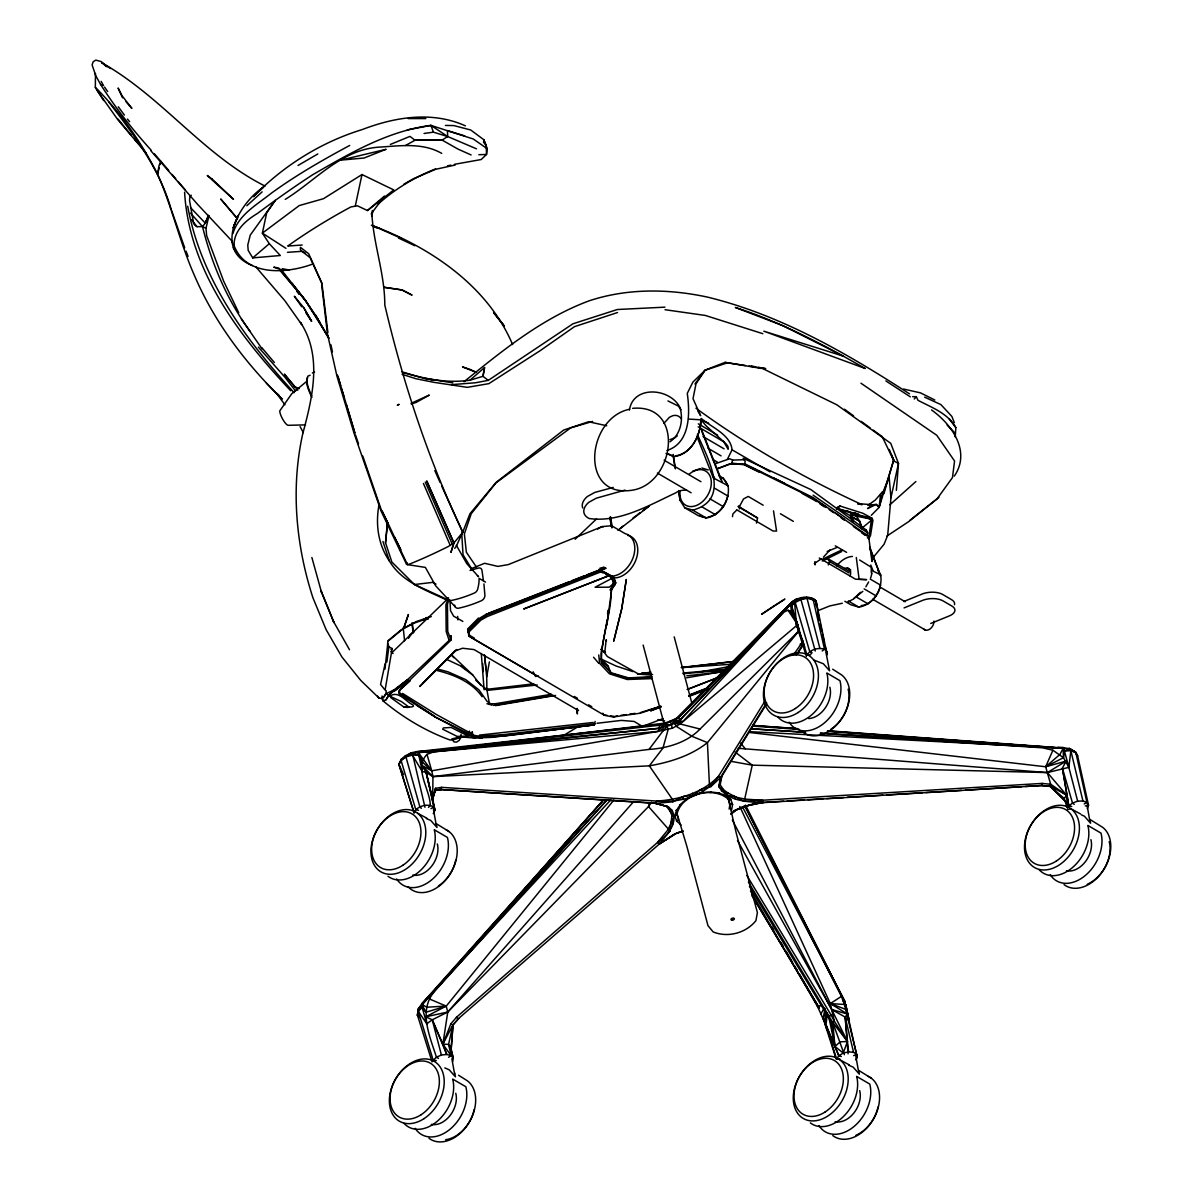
<?xml version="1.0" encoding="UTF-8"?>
<svg xmlns="http://www.w3.org/2000/svg" width="1202" height="1202" viewBox="0 0 1202 1202"><rect width="100%" height="100%" fill="white"/><g stroke="black" fill="none" stroke-linecap="round" stroke-linejoin="round"><path stroke-width="1.5" d="M816.278 604.726L816.023 600.85C809.727 594.765 798.864 596.988 792.373 601.556L678.574 717.534L670.085 722.011L659.177 725.272L418.311 752.512C410.829 753.444 401.573 756.959 398.974 764.547L414.104 813.093L415.817 809.697C420.58 805.475 428.303 803.372 433.877 807.233L434.959 810.238L433.246 813.619M811.29 597.664L816.308 602.082L827.141 654.85L825.098 645.699M385.016 669.048L387.976 641.237L403.707 628.24L416.493 621.464L431.293 616.581M424.967 807.263L412.421 753.534L411.204 752.813L405.314 755.848L401.468 759.048L398.914 763.976M730.906 814.1L735.684 810.163L744.534 806.272L763.015 802.425L783.614 801.178M386.158 690.549L386.022 693.674L384.324 696.664L381.68 698.392L379.126 698.182L360.69 680.347L341.879 656.938L326.103 629.623L312.926 597.755C295.872 545.167 290.689 488.237 302.709 433.952C312.34 397.832 322.707 356.318 300.47 322.421L301.747 324.6L284.799 300.635L255.65 266.634M461.027 734.272L460.892 737.397L459.179 740.402L456.55 742.115L453.98 741.919L452.478 739.861M766.11 704.673L721.756 776.357L718.871 786.574L728.081 793.035L744.173 801.343L1042.029 783.419L1042.179 785.702L1050.187 786.439L1067.151 803.056L1050.833 786.243L1042.194 785.477L763 802.651C747.899 801.884 727.39 801.509 718.871 786.574L720.344 777.739L766.651 702.87M434.373 716.572L470.373 734.647L479.237 736.27L502.706 734.707L595.125 723.844L594.209 724.881L502.827 735.459L475.181 736.811L469.907 735.323L434.373 716.572L400.206 694.621L398.794 693.299L398.899 690.744L450.735 640.35L451.126 636.098M438.475 1058.376L436.446 1057.189C429.73 1036.064 417.455 1009.289 435.755 990.057L606.92 800.051M450.975 639.659L450.885 635.693M378.915 505.321C375.43 524.643 378.179 544.626 389.403 561.033C402.099 582.234 426.019 590.062 447.039 600.219M836.051 1058.827L824.692 1023.127L825.458 1010.732M912.603 396.66L916.315 396.705L917.967 400.296C931.7 407.523 947.882 413.233 955.83 427.596L955.259 436.927L954.433 432.48L947.131 425.102M651.95 676.606L628.631 677.913L611.127 672.774L601.571 662.107L601.015 653.392L607.235 619.661M607.596 614.102L607.836 610.406M435.154 790.09L439.662 789.444L654.699 803.131L668.282 806.767L672.173 810.448C678.334 823.22 667.546 835.525 657.599 842.392L456.505 1017.223L450.9 1023.743L452.884 1024.945L448.571 1044.388L451.126 1055.641L446.783 1054.47L442.877 1044.162L452.884 1024.945L458.668 1018.485L453.004 1024.96L451.171 1049.015L451.126 1055.641L453.289 1058.256L452.673 1061.606M896.361 490.386L898.48 463.446L890.757 443.343L836.847 404.804L762.849 368.653L725.046 362.388L704.988 370.126L694.921 384.024M418.191 1013.556L418.612 1008.418L421.962 1003.595L602.563 800.923L418.026 1009.575L417.515 1015.359L432.074 1061.922M419.243 1017.448L417.485 1015.254L418.612 1008.418L417.485 1015.254L419.258 1017.478M814.07 599.242C806.377 597.093 797.061 598.386 790.931 603.72L678.574 717.534L670.175 721.08L672.414 728.202L680.152 723.995L797.647 624.679L794.642 616.446L791.186 611.758L788.001 610.21L784.065 611.998L679.836 720.178L671.001 725.106L659.597 728.247L433.937 751.806L418.311 752.512L416.313 751.716L411.204 752.813L405.525 756.794L405.314 755.848M666.389 806.257L674.097 816.323L668.117 829.65L657.599 842.392L659.207 844.089L670.07 830.943L671.933 815.452L668.282 806.767L654.699 803.131L668.282 806.767M447.384 599.528L414.45 584.518L391.852 562.025L385.526 542.718L387.39 522.69M715.145 463.792L729.704 458.728L732.649 460.096L731.597 463.506L717.624 468.72M385.526 542.718L387.6 522.81M718.871 786.574L720.193 784.771L721.756 776.357L710.893 786.619L709.42 784.831L707.437 742.626L692.247 736.435L676.35 726.369L674.562 723.424L674.938 719.803L792.373 601.556L795.784 601.225M880.465 495.044L879.128 507.364L876.243 504.404L867.904 505.351L875.326 500.017L882.493 491.768M184.597 192.215C189.06 269.849 239.123 335.989 290.704 390.725M302.198 245.028L287.729 246.034A434.433 250.422 -14.9 0 1 350.909 206.924L357.49 205.827L367.451 210.545L384.475 196.031L371.343 213.625L371.794 215.834L372.335 210.515M827.412 1012.82L826.029 1024.735L827.021 1029.859L823.1 1017.628M1087.374 808.676L1088.546 805.28L1086.924 802.455L1082.927 800.953L1077.653 801.163L1068.863 767.372L1070.847 750.724L1069.6 748.485L827.592 730.756M723.469 441.359L728.172 449.248L727.916 446.258L725.858 443.673L706.265 425.959L701.157 420.039L701.337 418.551C711.885 427.566 730.531 434.583 732.078 449.818L727.33 459.389M745.48 805.024L844.811 1001.582L844.45 1004.466L856.68 1054.424L857.191 1057.58L855.704 1059.818M873.178 430.106L882.223 436.687L893.942 461.027L898.48 463.446L890.952 497.748L887.677 535.371L884.056 544.266L873.704 556.827M386.894 662.047L388.922 646.556L387.54 643.401M788.001 610.21L797.647 624.679L793.035 613.846L791.833 606.199C793.019 601.331 800.397 602.007 801.298 597.725M313.527 263.734C287.594 273.665 245.869 276.941 234.044 245.508C233.774 230.664 245.779 220.507 257.393 213.49C275.393 200.073 293.724 187.091 312.535 174.831C349.421 153.51 387.961 130.868 430.947 125.399L473.257 138.996L487.291 148.763L486.51 154.457L481.191 159.535L454.311 164.343M606.86 625.205L611.653 589.506L615.785 582.955L613.681 577.245L602.112 570.965L598.686 570.469L603.013 572.978M387.765 646.24L392.168 648.539L385.106 690.068L380.553 684.479L385.121 663.729M730.651 761.272L752.257 765.163L1047.378 772.586L1068.863 767.372L1063.454 757.696L1064.431 750.98L1063.424 747.464L1057.82 747.253M604.816 652.055L603.945 651.98L604.816 652.055L606.199 639.704L606.439 641.222M732.484 516.665L732.889 513.93L736.646 510.129M428.498 807.353L430.286 805.415C430.181 789.474 413.338 768.484 426.995 754.36L433.937 751.806L658.065 731.402L672.414 728.202M448.586 1057.309L451.126 1055.641L442.877 1044.162L447.76 1012.024L446.227 1006.119L429.73 999.087M238.747 312.76L223.617 281.088L206.654 235.622L205.978 228.335L208.712 216.721M732.063 463.191L744.489 464.408L745.21 461.403L743.136 458.262L810.824 489.545L866.402 530.172L867.634 532.907L866.912 535.897L853.33 526.431M870.654 519.039L858.363 516.529L858.273 514.231L836.727 508.416L870.654 519.039L871.42 520.316L869.106 534.845L867.423 538.075M729.133 809.081L729.99 803.958L728.412 799.315C713.402 785.522 680.903 793.996 676.891 814.58L678.514 819.238L676.666 821.071L681.113 825.053M700.721 420.625C700.315 436.025 691.18 453.995 674.668 456.535L665.983 453.485M701.337 418.551C700.556 434.012 692.668 453.124 675.554 455.843M401.784 371.703C423.69 378.961 446.889 383.498 469.982 380.193L484.541 367.557L482.979 376.316L488.267 380.373L572.948 323.789L617.332 309.515L664.946 307.156M801.163 598.821L795.484 599.362L794.477 600.985L796.445 624.499L806.407 656.472M629.412 410.107C633.153 384.895 670.085 387.87 679.911 407.433C683.577 419.438 680.873 434.373 669.95 441.81M486.915 689.798L486.705 676.756L489.394 661.866M417.515 1015.359L418.026 1009.575L422.157 1007.441L421.962 1003.595L437.573 987.443M718.871 475.676L723.379 478.306L728.051 485.698C730.425 499.987 720.899 515.508 706.28 518.032L698.242 515.643L684.734 507.755L680.047 500.363L678.799 490.551M676.666 821.071L674.848 816.053C679.25 793.696 714.514 784.455 730.771 799.465L732.589 804.499L731.567 810.088M846.734 510.519L856.425 516.184L859.52 521.067L862.104 528.79M869.752 547.09L880.525 575.608L869.617 547.872M764.727 701.502L718.42 776.387C705.875 795.934 678.754 803.252 656.623 801.058L441.585 787.355L441.149 789.654L435.56 790.48L433.712 793.53M439.662 789.444L656.187 803.357L656.623 801.058C678.845 799.751 702.659 792.914 718.42 776.387L720.344 777.739M477.359 575.743L478.576 576.705L466.887 563.813L456.58 545.693L462.665 532.05C428.363 459.57 403.076 383.032 384.79 305.007C384.865 274.191 373.702 245.118 371.929 214.647M726.624 363.079L705.003 370.336L692.893 382.086L687.274 393.4C690.128 413.278 690.309 443.012 667.005 450.45M649.23 802.981L648.524 806.587L447.76 1012.024L432.254 1019.807L426.785 1023.758L418.251 1011.303L422.157 1007.441L425.989 1012.234L446.227 1006.119L613.786 800.141M484.541 367.557L482.979 376.316L469.982 380.193M841.34 1056.543L838.831 1055.732L822.964 1018.725L825.083 1008.733M355.386 205.542L361.997 174.545L393.79 189.931L367.451 210.545M756.464 523.11L757.56 518.002L738.328 506.207M371.794 215.834L372.92 210.921M744.173 801.343L752.257 765.163L735.158 752.076M824.692 1023.127L827.201 1012.835M441.585 787.355L435.5 788.287L432.72 799.3L432.84 802.876M848.071 1053.853L845.186 1017.087L847.485 1014.037L830.327 1003.595L739.831 806.512M159.25 167.754L157.552 174.14C172.202 207.195 179.894 242.849 194.619 275.904C214.692 322.617 245.944 363.8 282.215 399.139L266.363 383.137M160.091 164.569L160.948 161.369L154.352 153.826M889.074 477.299L882.463 493.541L879.128 507.364L893.717 460.005L891.629 454.912M595.14 721.44L594.209 724.881L504.284 736.03L490.04 736.811M448.541 600.534L447.445 604.486L447.73 631.335L450.705 639.359M883.936 493.586L893.717 460.005M401.468 759.048L398.974 764.547L414.074 812.552M191.283 195.265L189.976 195.881L189.54 200.343L193.657 223.647L195.19 225.555L197.023 226.682L202.507 226.592L205.302 223.136L208.457 215.323M435.5 788.287L432.72 799.3L434.959 810.238L426.154 772.36L421.677 765.358L431.728 770.798L658.065 731.402L659.597 728.247L664.601 723.935L671.001 725.106L674.938 719.803L683.021 721.44L790.931 603.72L807.008 654.985L810.148 654.97L812.041 652.701L809.757 651.694L795.153 602.217M307.622 377.518C305.038 384.219 309.245 391.311 311.919 397.381M412.361 623.057L413.458 632.748L411.625 623.222M737.517 840.559L831.679 1009.5L845.186 1017.087L847.455 1041.518L843.233 1053.072L838.831 1055.732L836.592 1059.082L839.807 1058.857M870.609 578.147L872.051 573.053M828.283 564.91L829.59 561.559L827.231 558.284L822.889 560.042M450.059 1046.206L453.289 1058.256L451.171 1049.015L448.571 1044.388L442.877 1044.162L450.9 1023.743M431.924 799.646L435.56 790.48M232.903 233.564C238.492 214.707 257.213 204.49 271.637 192.981C296.338 175.041 322.857 159.896 349.692 145.442M682.451 799.3L683.577 796.49L693.344 795.423L700.616 789.684L710.893 786.619M954.283 476.142C971.201 451.576 951.894 424.471 931.535 409.957M632.958 671.617L616.055 666.013L600.564 658.786L608.362 666.479L610.886 673.225L628.12 678.514L651.574 677.417M684.734 507.755L692.773 510.144C731.853 499.416 707.482 458.232 697.445 434.433M844.841 601.27L850.851 604.771L858.904 607.16C873.508 604.636 883.034 589.115 880.66 574.826L877.866 570.394M408.53 637.916L409.807 635.017L413.668 632.132M748.711 732.394L1045.65 766.771L1063.454 757.696L1052.907 750.243L1045.65 766.771L1050.683 784.245L1050.187 786.439L1064.281 798.549L1067.196 807.894M208.472 215.654L205.632 222.1L209.088 215.879M602.112 570.965L613.561 577.215L615.725 582.955L611.307 590.062C611.262 614.748 600.805 638.593 601.436 662.933L611.127 672.774M422.293 771.624L418.311 752.512L663.669 723.273L664.601 723.935L663.068 727.33L663.113 730.801L649.02 749.417L432.945 776.627L426.154 772.36L422.293 771.624L412.391 755.051L405.96 756.959L401.047 760.43L415.817 809.697L418.536 810.313M836.472 509.287L837.614 506.974L840.003 506.042L862.811 513.239L871.991 518.212L872.952 520.271L870.503 535.566L868.776 538.857M791.833 606.199L794.477 600.985L807.428 598.175L816.023 600.85L816.263 606.048M763 802.651L762.849 800.352L744.699 799.075L726.97 795.198L728.081 793.035M103.657 100.592L95.334 87.4L95.484 73.457M1085.301 805.941L1088.546 805.28L1077.653 755.998L1075.805 752.392L1070.081 749.222L1063.169 748.275L1059.954 754.42L1045.65 766.771L1066.084 761.121L1062.403 768.183L1068.848 806.076L1071.733 806.482M455.242 606.86L435.665 585.84L425.388 567.404L407.418 564.624L406.531 564.234L407.208 562.957M454.521 1073.551L451.862 1058.737M436.101 824.241L433.441 809.412M739.906 505.651L743.542 498.935L748.245 496.441L763.195 505.231M1089.673 819.944L1087.029 805.13M858.453 1070.907L855.809 1056.092M865.891 586.756L868.64 581.963M822.964 1018.725L820.906 1013.872L824.166 1008.223M381.86 698.062L383.062 700.901L386.007 699.819L388.772 695.162L394.076 689.858L407.658 679.596L450.329 639.284M394.076 689.858L385.872 693.824L382.386 698.663L383.062 700.901C403.031 717.534 425.583 731.041 450.014 739.996C456.114 740.447 461.147 735.384 467.383 737.247M793.305 655.315L802.095 642.409M796.22 655.075L802.14 645.519L800.201 644.152M797.647 653.693L803.552 644.137M386.007 699.819L389.418 694.44L407.658 679.596L389.418 694.44L390.996 697.776L404.052 707.197L411.925 706.911L413.473 706.205L413.097 704.988C406.141 702.118 399.274 690.759 390.71 695.582M602.307 571.296L487.186 616.566L480.815 620.202L468.525 632.402L470.087 636.88L537.279 676.125M1064.281 798.549L1066.565 795.138L1047.378 772.586L738.268 748.305M462.56 532.591L453.935 542.898L448.241 546.534A152.819 31.673 -30.6 0 1 409.672 564.038L407.418 564.624L382.086 510.715M614.072 584.638L614.928 584.938L613.726 583.255L609.354 587.177L595.065 587.267L611.908 578.357L614.072 584.638L610.165 590.212L613.726 583.255C612.464 575.968 604.29 572.047 597.694 570.649L587.297 574.706M651.484 802.365L648.524 806.587L670.07 830.943M1084.174 803.988L1086.924 802.455L1075.805 752.392L1069.6 748.485L1075.805 752.392M408.65 637.841L412.917 632.132M663.865 423.404L669.424 417.289L672.759 415.697A12.982 9.21 -59.7 0 1 681.083 418.687M746.893 875.537L830.943 1014.758L829.56 1016.486L827.697 1016.051L749.432 886.43M798.293 631.711L707.437 742.626C690.91 755.757 669.875 762.293 649.32 765.839L432.945 776.627L421.677 765.358M853.811 598.581L862.811 591.384M454.687 548.337L456.204 546.504A4.763 0.917 -38.2 0 0 456.174 545.483M788.782 605.898L792.373 601.556M807.008 654.985C810.614 649.305 818.277 647.307 824.527 649.215L827.186 651.589M633.77 801.509L447.76 1012.024L425.778 1016.802L432.254 1019.807L442.877 1044.162M914.256 399.004L916.315 396.705M425.989 1012.234L421.797 1004.361L603.449 800.307M664.601 723.935L667.065 726.414L663.113 730.801L659.597 728.247L418.311 752.512L422.202 761.918L431.728 770.798L432.945 776.627L432.72 799.3L426.154 772.36L433.877 807.233L430.962 808.615M425.778 1016.802L446.212 1006.074L426.845 1007.216L421.797 1004.361L606.71 800.111M823.385 557.187L830.086 549.84M610.676 799.991L421.797 1004.361M836.923 509.347L840.003 506.042M798.143 631.591L700.06 729.043L680.152 723.995L679.836 720.178L790.931 603.72L793.035 613.846M575.127 539.247L596.583 518.903M467.593 629.127L478.471 618.038M422.608 683.562L419.723 686.507L456.76 649.516L422.608 683.562L454.762 651.048L462.605 648.239L474.054 649.576L578.523 710.592L576.629 709.345L577.396 713.928L577.14 708.384M871.3 515.327L879.113 507.379L876.243 504.404L867.574 508.596L872.787 504.735L858.003 503.653M486.81 613.861L480.139 617.903L467.743 629.848L468.885 636.068L604.426 715.325L613.29 716.948L617.407 715.851M418.251 1011.303L433.246 1060.374L436.446 1057.189L441.404 1055.025L446.783 1054.47L432.254 1019.807L441.404 1055.025M392.152 652.446L448.601 597.965L445.912 604.681L446.197 631.546L449.022 640.095L450.735 640.35M860.497 592.301L853.345 599.092L847.741 602.037M700.06 729.043C687.048 742.551 667.305 748.26 649.02 749.417M410.303 680.738L399.905 689.933L399.395 692.713L434.433 716.212L417.139 705.589M246.861 205.737L262.141 191.854M838.831 1055.732L834.984 1046.491L840.138 1041.818L847.455 1041.518L848.612 1051.825L853.54 1052.321L856.68 1054.424L853.63 1055.641M889.841 504.825L915.879 481.551M252.736 257.889L269.308 243.705L262.367 233.128L266.679 212.919L275.243 200.388L250.256 235.096L247.777 245.013L248.198 250.422L252.736 257.889L280.306 255.515L269.308 243.705M378.329 203.934C395.112 188.969 414.645 177.19 435.545 168.911M388.036 640.696L400.912 630.058L413.698 623.297L426.695 618.79M744.534 806.272L763.015 802.425C764.352 797.272 710.232 821.357 745.195 805.731M861.443 528.534L871.42 520.316M617.933 530.352L649.29 506.042M731.372 813.634L734.242 811.32M390.996 649.486L392.168 648.539M463.942 381.755C502.646 350.503 541.922 318.32 589.1 300.831C627.324 288.18 668.417 288.69 707.482 297.104C780.639 314.909 846.794 353.298 909.508 393.85M909.749 520.481L938.897 497.312M468.885 636.068L469.712 635.437L474.459 638.202M731.041 813.979L736.105 810.028M822.198 650.988L824.527 649.215L813.078 599.197M285.235 199.397C315.825 180.495 341.954 148.853 380.178 147.08C400.792 145.727 422.969 142.572 441.735 153.39M674.848 816.053L676.891 814.58M306.78 381.319L291.695 393.805L279.765 410.919A8.714 2.209 61.6 0 0 282.966 419.648A8.714 2.209 61.6 0 0 288.195 425.313L305.488 424.877M821.552 558.705L814.325 563.528L815.437 562.491L815.016 564.865L814.851 561.665M886.881 536.077L908.502 521.743L936.929 499.07L952.465 477.585L954.568 461.012L936.764 435.274L860.948 383.213M744.909 806.106L841.4 996.383L830.327 1003.595L834.338 1021.219L847.455 1041.518L831.679 1009.5L732.318 819.989M721.35 790.811L723.319 789.534L726.97 795.198M676.651 833.196L682.931 831.048L675.223 833.948L659.207 844.089L675.088 833.722L683.172 831.108M675.223 833.948L659.763 843.654L458.097 1018.92L456.505 1017.223M476.488 148.823L447.715 136.547L442.081 140.078L414.975 140.258L405.585 145.457M361.997 174.545L323.473 198.706L299.253 205.572L262.367 233.128L285.956 248.333M1047.378 772.586L1066.084 761.121M562.867 735.864L578.012 726.729M298.021 165.47L317.839 153.931M403.872 184.191L413.458 178.737L435.605 169.302L455.182 165.05M675.87 810.448L677.793 809.427M405.525 756.794L412.421 753.534L418.612 755.232L422.202 761.918M822.393 561.079L841.716 551.508M710.547 792.599L711.434 792.148M637.451 674.112L638.502 673.991L607.341 656.532L603.945 651.98M312.355 372.996L314.548 372.079M656.187 803.357L672.85 801.824L683.577 796.49M411.219 403.286L429.279 395.097L416.162 402.43L411.219 403.977M425.643 751.055L416.313 751.716L657.269 724.626L659.177 725.272L670.175 721.08M827.171 551.478L837.013 547.436M629.668 409.221C586.336 417.92 578.553 499.897 633.469 489.995C675.103 482.227 685.08 403.496 632.658 408.334M390.365 144.435L409.987 136.382L414.975 140.258L442.081 140.078L457.902 149.048L471.124 154.968M903.739 601.511L922.28 593.983A14.589 6.957 -2.8 0 1 942.714 594.494L951.593 599.678A14.589 6.957 -2.8 0 1 954.493 604.711M904.054 607.912L922.595 600.384A14.589 6.957 -2.8 0 1 943.029 600.895L951.909 606.078A14.589 6.957 -2.8 0 1 949.234 615.95L930.709 623.477M818.607 610.406L829.711 605.958L842.317 603.239M470.763 568.846L484.646 563.287L497.868 566.397L508.356 564.579L602.397 526.551L611.593 525.74L625.085 533.613A22.973 16.287 -59.7 0 1 632.688 558.735A22.973 16.287 -59.7 0 1 608.077 575.788M310.131 375.234L307.862 376.121L306.871 379.156A25.603 7.858 59 0 0 311.679 395.683M669.935 439.677L674.848 437.753A12.982 9.21 -59.7 0 0 677.207 435.845M488.538 613.185L568.245 582.129M571.701 580.776L583.826 576.043M599.843 570.935L486.84 614.988L480.169 619.075L467.758 631.02L468.525 632.402M687.454 689.392L718.766 677.207M660.424 706.22L640.365 712.636M689.978 694.696L705.634 688.596M661.13 706.28L640.095 713.222L613.29 716.948M688.971 695.432L708.128 687.98M660.95 706.806L650.567 710.848L661.115 706.881M688.626 696.018L705.935 689.272M687.228 689.482L719.818 676.831M717.549 468.585L729.734 463.897L743.031 464.107M662.978 718.631L642.454 726.444L634.115 721.44L621.284 720.404L596.988 723.288M689.242 696.304L706.821 689.693M625.1 490.085L596.237 498.214L588.875 502.271A20.434 11.78 -14.9 0 0 589.265 518.543C619.856 522.78 649.02 505.231 675.915 492.79A7.512 4.327 -14.9 0 1 683.352 490.266L686.522 490.085M1077.653 801.163L1072.5 803.041L1068.848 806.076L1062.403 768.183L1072.5 803.041L1074.257 804.393M692.562 471.289L700.27 468.57M679.626 804.844L681.294 804.288M617.543 312.535L574.481 326.659L539.983 350.804L488.853 383.648L467.293 387.344L433.652 382.296L415.862 378.705L402.099 374.318M1068.863 767.372L1064.431 750.98L1070.081 749.222L1075.685 752.557L1077.653 755.998L1074.618 751.445M1050.833 786.243L1066.565 795.138L1067.541 807.669M592.646 421.421L570.71 427.867L495.99 482.888L471.244 513.705L464.363 533.928L466.376 552.259L476.518 567.179M613.23 487.411L594.705 492.459L587.342 496.516A20.434 11.78 -14.9 0 0 582.7 507.935M486.93 703.786L495.419 703.741L551.508 694.245M848.612 1051.825L843.233 1053.072L834.984 1046.491L826.029 1024.735L836.592 1059.082M447.475 165.876L450.885 165.11M718.12 793.32L719.652 792.974M1067.677 809.457L1070.937 808.811M407.238 129.876L430.947 125.399L447.715 136.547L447.429 130.672L464.693 135.871M488.267 380.373L475.571 382.762L451.742 384.625M598.626 569.568L605.793 568.23L603.78 567.104A22.973 16.287 -59.7 0 1 600.008 568.125M697.205 672.459L729.509 666.509M686.642 677.793L722.913 671.542M650.898 674.893L638.442 674.157L650.943 672.098M495.419 705.634L555.549 695.462M493.421 705.439L553.521 695.402M538.481 675.99L535.551 676.471L533.147 671.783M685.726 799.766L686.838 799.585M681.173 667.501L734.392 661.385M620.938 715.355L626.242 714.619M629.773 714.123L635.077 713.372M424.036 133.467L433.441 132.175L447.715 136.547M681.835 667.606L734.873 661.385M594.043 724.866L491.558 737.367L474.444 738.013L462.349 737.036M537.249 684.99L487.02 690.399L475.707 680.092M533.838 683.788L489.319 689.047L484.406 688.22M714.108 671.317L717.804 670.881M414.45 584.518L432.705 582.384L436.01 584.142M683.127 673.736L726.804 669.905M479.448 735.113L593.202 722.477M686.808 675.794L723.228 671.813M728.051 485.698L713.297 477.945L696.89 436.296M862.255 528.009L859.52 521.067L850.445 516.544L852.488 521.758M871.6 570.409L880.66 574.826M651.89 678.619L627.264 679.506L609.534 673.856L599.618 663.369L598.746 654.955M425.869 617.723L429.414 617.362M423.074 619.541L428.393 619M682.991 673.015L726.864 669.213M670.596 810.599L672.173 810.448M724.25 795.679L726.324 795.499M750.529 891.043L817.255 1006.029L822.378 1005.653M431.248 750.664L436.852 750.273M682.24 667.591L732.183 664.165M850.821 512.923L854.352 512.683L858.273 514.231L858.363 516.529L854.862 514.711L851.301 514.501M787.37 800.953L804.228 799.916M807.969 799.691L822.964 798.789M826.721 798.564L843.579 797.542M847.32 797.302L882.929 795.153M886.67 794.913L922.265 792.764M926.021 792.524L961.615 790.375M965.371 790.15L1021.58 786.724M1025.321 786.499L1042.194 785.477M451.591 739.08L459.6 736.886L479.358 737.397M1064.431 750.98L1070.847 750.724L1075.685 752.557M478.817 154.712L486.51 154.457L486.224 145.517L483.73 139.657L470.703 129.981L453.86 125.579L445.461 125.429M732.649 460.096L744.639 459.69M827.697 1016.051L831.198 1022.481L832.746 1022.451L834.338 1021.219L830.943 1014.758M408.199 118.577L425.808 118.577M1063.454 757.696L1063.169 748.275L748.816 731.612M638.442 674.157L652.596 674.472M412.391 755.051L418.612 755.232M1040.992 746.607L1052.216 747.043M472.431 737.457L475.797 737.592M404.052 707.197L408.259 707.422M688.506 419.062L700.976 419.829M805.52 732.183L751.385 728.803L805.475 732.379M820.455 733.115L1063.169 748.275L827.517 730.981M728.412 799.315L730.771 799.465M433.246 1060.374L436.266 1060.555M820.41 733.355L1042.434 747.809L1052.907 750.243M752.632 726.113L799.39 729.449M827.457 731.462L1063.169 748.275M605.913 574.646L608.903 574.932M731.597 463.506L744.023 464.723L758.973 472.101M1042.029 783.419L1050.683 784.245L1066.565 795.138M674.562 723.424L680.152 723.995L674.938 719.803M903.573 389.027L920.492 392.874L934.825 400.011M452.808 382.882L425.553 378.42M641.913 672.759L650.853 673.901M665.022 309.71L705.334 315.45L762.834 333.69M607.22 715.4L603.885 714.92L602.848 713.192M610.541 715.866L613.876 716.347M725.046 362.388L745.39 365.528M749.086 366.084L765.719 368.653L758.537 367.346M751.355 366.024L754.946 366.685M278.864 268.091L273.786 267.16L281.088 269.684L289.036 269.969L282.26 268.722M613.681 577.245L609.204 575.457M430.211 379.742L433.381 380.343M426.875 379.096L403.827 372.8M857.627 503.803L862.029 504.66C803.792 477.885 747.734 446.017 695.943 408.199M453.004 1024.96L451.171 1049.015L450.224 1045.665M657.915 719.547L664.691 720.915M729.99 803.958L732.589 804.499M606.725 425.748L588.559 421.752L563.708 430.046L496.201 482.272L469.937 513.78L461.808 534.544L463.04 554.813L471.77 569.042M858.724 514.997L871.991 518.212M488.553 704.192L491.798 705.018M436.972 670.476C453.77 674.653 471.995 682 482.092 696.694M437.348 668.958L448.045 671.843L465.73 679.641L479.012 689.933L487.08 701.367L492.054 704.688M478.501 737.382L481.942 738.313M462.665 532.05L441.645 485.924M831.679 1009.5L847.485 1014.037M701.818 468.029L708.263 469.937M851.106 514.606L856.425 516.184M720.163 477.359L723.379 478.306M465.384 125.834C432.179 110.9 395.218 116.955 362.313 129.531C321.069 142.197 283.417 165.711 253.412 196.662L263.749 186.926C239.348 202.732 212.333 249.941 252.48 265.582M95.334 87.4C120.621 112.417 141.415 142.407 157.552 174.14L159.04 165.591L160.948 161.369L168.731 170.489M470.207 369.51L462.545 366.91L476.503 372.41L470.252 369.54M813.739 660.033L823.34 663.729L829.56 670.776L825.999 652.686M745.015 806.257L844.811 1001.582L846.103 1009.485L830.327 1003.595L844.45 1004.466L841.4 996.383M371.373 225.195C429.85 246.981 487.471 285.43 512.623 344.583M372.259 225.405L400.792 238.116M842.872 1000.83L844.811 1001.582L857.191 1057.58M95.018 74.359L100.577 84.41L103.507 85.567L101.163 81.375M671.933 815.452L674.097 816.323M701.157 420.039L708.654 423.209M426.394 818.577L430.767 820.47L436.987 827.502L436.371 823.731L449.052 831.574M444.815 1067.902L449.187 1069.795L455.423 1076.827L454.792 1073.055M1081.439 814.911L1084.354 816.173L1090.59 823.22L1089.959 819.448L1102.625 827.292A34.618 24.551 -59.7 0 1 1102.865 870.969A34.618 24.551 -59.7 0 1 1064.04 884.612M848.777 1065.242L853.15 1067.136L859.37 1074.182L858.739 1070.411L871.405 1078.269M749.868 467.097L754.991 469.336M758.417 470.823L761.828 472.311M700.616 789.684L703.41 790.931M924.654 397.156L940.881 404.578L951.864 416.433L954.313 422.608M294.235 386.443L299.103 388.682M385.872 693.824L388.772 695.162M446.934 659.522L460.156 665.713L472.732 674.968L480.86 685.365M389.929 696.213L401.483 701.622L409.296 707.317M398.433 238.011L414.87 245.749M773.637 477.9L784.936 483.52M667.951 400.927L678.304 406.036L681.053 409.717M744.819 463.822L812.928 497.478L867.258 535.326M744.489 464.408L812.597 498.049L826.165 507.514M802.155 493.436L816.654 501.519M865.56 529.766L866.402 530.172M190.487 213.085L202.507 226.592L205.978 228.335M1071.252 808.976A34.618 24.551 -59.7 0 1 1059.232 864.959A34.618 24.551 -59.7 0 1 1025.381 838.951A34.618 24.551 -59.7 0 1 1071.252 808.976L1080.583 813.964M417.65 813.273A34.618 24.536 -59.8 0 1 405.645 869.271A34.618 24.536 -59.8 0 1 371.809 843.263A34.618 24.536 -59.8 0 1 417.65 813.273L426.995 818.261M840.048 1059.924A34.618 24.551 -59.7 0 1 828.013 1115.907A34.618 24.551 -59.7 0 1 794.161 1089.883A34.618 24.551 -59.7 0 1 840.048 1059.924L849.378 1064.927M265.071 186.085C203.153 155.043 161.654 96.25 101.569 62.654L110.554 68.529M471.59 733.746L436.491 714.589L402.55 693.419M668.673 453.995L673.436 456.7M287.518 252.33L301.987 251.323A51.355 29.599 -14.9 0 0 305.083 252.871M462.86 621.419L453.635 616.16L450.54 610.691L449.909 600.053M835.255 545.828L846.599 552.379M732.078 449.818L770.016 471.845M698.332 423.855L717.714 435.169M698.197 426.845L724.025 441.945M836.923 507.875L859.52 521.067M703.08 436.566L724.07 448.827M708.128 448.316L721.05 455.858M712.531 459.284L717.369 462.109M714.604 488.222L728.111 496.125M870.218 579.109L880.72 585.239M664.12 460.201L700.946 481.717M847.53 568.08L850.746 569.943M879.563 586.786L905.181 601.751M827.231 558.284L849.934 571.536M738.193 506.703L757.56 518.002M829.59 561.559L849.063 572.918M736.751 509.813L773.036 530.999L776.567 531.059L773.502 510.85M819.268 558.013L855.554 579.199L866.612 579.649L859.099 579.259L856.305 557.488M710.021 498.875L723.529 506.763M864.133 588.875L876.138 595.892M657.404 473.077L691.12 492.79M872.727 599.287L925.57 630.148M702.028 506.898L715.551 514.787M856.14 596.898L868.16 603.915M692.773 510.144L706.28 518.032M848.387 601.03L858.904 607.16M603.149 526.987L602.397 526.551A22.973 16.287 -59.7 0 0 597.71 529.06M485.503 582.114L479.102 578.372A30.936 21.936 -59.7 0 1 477.93 588.063A4.763 3.381 -59.7 0 1 474.429 592.992A142.903 101.329 -59.7 0 1 451.156 600.504A4.763 3.381 -59.7 0 1 447.79 598.07M600.684 649.365L605.477 652.175M608.317 666.449L600.564 658.786M574.331 696.454L577.501 698.317M588.589 704.823L591.76 706.686M780.414 513.735L793.35 521.367M822.213 504.464L825.398 506.403M859.625 560.012L871.18 567.194L871.405 573.309M458.578 1075.249L467.503 1080.883A34.618 24.521 -59.8 0 1 467.758 1124.576A34.618 24.521 -59.8 0 1 428.964 1138.234M812.717 598.746L816.023 600.85M832.686 669.213L841.55 674.878A34.618 24.581 -59.6 0 1 841.791 718.541A34.618 24.581 -59.6 0 1 802.891 732.153M885.859 380.929L910.32 396.84M835.54 513.149L844.12 519.129M813.093 495.134L867.634 532.907M829.185 509.618L833.722 512.773M841.265 518.032L844.285 520.135M819.674 503.623L824.196 506.778M861.924 533.057L864.944 535.16M844.51 409.251L853.57 415.847M861.113 421.331L870.158 427.912M278.819 395.007L276.235 392.964L284.919 404.758M106.918 66.651L101.314 61.618L95.784 60.1L93.155 61.828L92.103 64.938L94.958 73.307M96.551 89.324L98.699 91.352M451.651 654.94L472.732 674.968M846.028 1006.765L845.727 1004.662L849.258 1020.979L845.186 1017.087L853.54 1052.321M103.537 63.931L106.242 66.531M390.875 651.409L393.039 653.542M451.261 654.985L453.83 657.629M461.553 665.562L465.414 669.514M421.316 808.345L419.859 806.842L405.96 756.959M191.133 208.231L205.302 223.136M151.046 150.055C132.52 129.621 115.362 107.714 100.577 84.41M232.076 241.151L197.609 204.385L150.791 150.686M134.714 139.432L138.305 143.444M279.6 269.278L305.533 300.53L327.966 336.71M126.06 101.779L131.874 108.39L121.898 95.529L118.096 88.031L122.559 97.813M146.238 153.33L117.706 119.539L97.077 90.405M284.423 374.047L294.971 386.954M281.764 270.345L305.533 300.53L280.442 270.931M593.548 657.239L598.716 663.279M285.114 375.234L297.795 390.214M237.62 218.809L220.702 198.991L236.298 217.457M172.066 174.41L175.702 178.677M178.121 181.517L185.393 190.066M261.871 347.724L274.326 362.508M740.552 743.121L745.315 748.786M295.617 391.011L284.799 377.097L258.37 347.123M418.311 752.512L431.728 770.798L426.995 754.36M294.129 392.693C245.478 339.67 200.719 278.579 187.707 206.233M305.804 312.67L311.558 321.204L303.58 307.487L294.355 296.248L301.762 306.795M131.228 135.315L118.036 119.043M127.442 119.058L129.621 121.718M305.533 300.53L291.951 283.116M191.479 219.59L197.023 226.682M847.455 1041.518L832.746 1022.451L748.395 882.073M483.444 141.881L486.224 145.517M949.174 418.807L955.83 427.596M109.051 102.35C134.023 135.075 159.581 168.746 171.03 208.953M671.392 821.417L673.165 823.761M118.307 106.783L124.407 115.076M377.608 696.138L379.126 698.182M806.737 597.229L819.869 648.374M233.218 247.747L236.659 252.495M202.507 226.592C211.672 263.764 227.238 300.38 250.211 331.497M104.544 87.07L107.684 91.547M844.375 1054.71L832.746 1022.451L834.984 1046.491L828.358 1014.653M241.332 318.936L262.021 348.805M723.319 789.534L720.193 784.771L719.622 781.105M712.681 474.865L714.544 477.81M812.552 997.329L819.148 1008.027M697.896 411.099L700.646 415.667L693.013 398.673L696.003 383.829L705.003 370.336M752.302 896.196L819.118 1007.862L799.255 973.785M751.761 895.039L819.103 1007.847M232.106 242.218L234.044 245.508M771.804 926.787L773.697 930.017M781.27 942.999L783.163 946.229M786.003 951.098L792.629 962.441M794.522 965.687L797.362 970.555M311.558 321.204L303.58 307.487M311.874 557.488L321.475 592.165L321.159 591.159L333.42 621.359L349.497 649.726M300.094 426.62L303.355 432.63M742.656 807.173L844.811 1001.582L846.103 1009.485M798.714 628.826L796.445 624.499L794.642 616.446L796.881 622.035M771.143 857.867L772.856 861.218M777.138 869.572L793.41 901.32M795.123 904.67L799.405 913.024M801.118 916.36L844.811 1001.582M403.526 774.614L398.974 764.547M797.647 624.679L791.186 611.758L790.931 603.72M394.331 536.663L400.777 549.81L396.75 541.546M406.531 564.234L381.049 511.015L354.139 433.501L336.981 376.271L327.425 333.765L321.745 285.235M678.574 717.534L679.836 720.178M817.255 1006.029L820.906 1013.872M815.272 651.033L800.863 599.272M333.42 621.359L334.036 622.696L321.159 591.159M321.76 283.266L310.146 257.709L301.882 251.278L300.35 249.595L300.425 247.327L308.689 253.757L321.896 283.206L327.891 332.503M692.367 793.275L693.344 795.423M434.808 470.598L440.127 482.528M425.283 482.047L452.298 544.221M423.42 483.444L450.284 545.498M889.3 449.488L893.942 461.027M851.692 516.409L853.736 521.623M870.804 565.06L872.862 570.274M701.127 428.483L722.357 482.378M701.668 431.007L720.839 479.673M184.687 247.747L171.631 210.666M186.055 251.203L188.098 256.387M487.291 148.763L483.73 139.657L484.346 142.948M430.947 125.399L433.441 132.175M467.743 629.848L469.216 634.04M794.642 616.446L798.864 628.541M355.552 435.109L358.527 443.914M362.779 456.084L381.44 510.369M382.927 541.456L389.403 561.033M667.065 726.414L668.117 729.659L662.918 748.155L649.32 765.839L672.564 799.555L672.85 801.824M802.065 638.638L804.664 647.007M337.507 375.114L354.875 432.72M676.756 812.657L686.883 846.418L707.978 925.66L713.132 931.911C727.841 937.951 746.096 933.098 755.938 920.612L757.395 912.603L736.315 833.362L728.337 799.06M338.062 376.617L340.632 385.511M341.699 389.057L344.343 397.937M346.507 404.984L354.906 433.426M422.157 1007.441L426.785 1023.758M469.396 731.101L470.373 734.647M674.202 636.865L691.856 703.17M643.13 645.068L664.105 723.935M1070.847 750.724L1082.927 800.953M849.258 1020.979L845.727 1004.662M734.647 796.16L735.278 798.954M820.17 623.718L821.807 631.05M822.634 634.716L824.272 642.033M330.941 344.824L332.458 351.901M817.811 613.095L819.373 620.127L816.308 602.082M609.775 517.626L611.427 526.431M487.02 690.399L489.319 703.185M868.791 537.534L871.961 561.514L871.63 554.588M610.481 516.59L612.239 527.197M593.833 723.935L593.953 724.686M610.18 517.251L610.751 520.812M611.337 524.372L611.908 527.918M831.198 1022.481L834.984 1046.491M673.195 454.416L675.434 468.87M673.06 455.197L675.013 467.833M678.649 491.333L680.047 500.363M483.429 580.701L482.017 570.74A4.763 3.381 -59.7 0 0 478.636 568.035A173.929 123.325 -59.7 0 0 470.072 570.469M483.925 583.917L484.932 595.771A4.763 3.381 -59.7 0 1 481.416 600.699A142.677 101.163 -59.7 0 1 458.172 608.287A6.025 4.267 -59.7 0 1 454.611 605.117M659.177 725.272L659.597 728.247M484.541 655.06L486.705 676.756M382.026 695.988L382.386 698.663M484.496 655.33L486.134 669.784M481.296 653.542L484.105 689.753M472.236 731.973L472.611 735.474L472.281 731.853M403.211 627.79L404.578 640.786M826.721 1026.568L827.021 1029.859M889.179 477.705L890.952 497.748M482.678 663.579L483.354 671.602M457.631 616.386L457.902 619.886M1109.206 841.61A31.117 22.072 -59.7 0 1 1087.209 884.281M1050.247 874.695A35.008 24.821 -59.7 0 0 1085 875.747A35.008 24.821 -59.7 0 0 1101.002 833.121L1087.855 825.443A35.008 24.821 -59.7 0 1 1073.536 866.627A35.008 24.821 -59.7 0 1 1039.189 869.752M1090.905 839.657A21.876 15.521 -59.7 0 1 1085.196 861.924A21.876 15.521 -59.7 0 1 1066.414 870.774M878.061 1106.952A31.117 22.072 -59.7 0 1 855.959 1135.259M868.31 1076.376A34.618 24.551 -59.7 0 1 873.013 1119.798A34.618 24.551 -59.7 0 1 832.776 1135.574M818.998 1125.643A35.008 24.836 -59.7 0 0 853.766 1126.71A35.008 24.836 -59.7 0 0 869.782 1084.099L856.65 1076.406A35.008 24.836 -59.7 0 1 843.894 1116.087A35.008 24.836 -59.7 0 1 810.328 1122.878M859.685 1090.635A21.876 15.521 -59.7 0 1 853.961 1112.887A21.876 15.521 -59.7 0 1 835.165 1121.721M474.174 1109.566A31.117 22.042 -59.8 0 1 445.611 1139.706M415.171 1128.332A35.008 24.806 -59.8 0 0 449.879 1129.369A35.008 24.806 -59.8 0 0 465.835 1086.728L452.673 1079.065A35.008 24.806 -59.8 0 1 438.384 1120.264A35.008 24.806 -59.8 0 1 404.067 1123.404M455.768 1093.279A21.876 15.506 -59.8 0 1 450.059 1115.546A21.876 15.506 -59.8 0 1 431.308 1124.396M445.972 829.681A34.618 24.536 -59.8 0 1 449.488 874.981A34.618 24.536 -59.8 0 1 408.139 886.745M455.723 860.256A31.117 22.057 -59.8 0 1 438.384 886.024M396.705 878.993A35.008 24.821 -59.8 0 0 431.428 880.044A35.008 24.821 -59.8 0 0 447.414 837.418L434.253 829.741A35.008 24.821 -59.8 0 1 421.526 869.422A35.008 24.821 -59.8 0 1 387.991 876.243M437.333 843.954A21.876 15.506 -59.8 0 1 431.623 866.221A21.876 15.506 -59.8 0 1 412.842 875.071M848.131 689.197A31.117 22.087 -59.6 0 1 830.837 729.298M789.128 722.207A35.008 24.851 -59.6 0 0 823.926 723.303A35.008 24.851 -59.6 0 0 839.958 680.693L826.856 673A35.008 24.851 -59.6 0 1 812.492 714.153A35.008 24.851 -59.6 0 1 778.1 717.233M829.861 687.228A21.876 15.536 -59.6 0 1 808.691 718.571M688.926 474.414A19.788 14.033 -59.7 0 1 710.863 478.606A19.788 14.033 -59.7 0 1 696.319 505.531A19.788 14.033 -59.7 0 1 680.107 490.747M880.285 586.336A19.788 14.033 -59.7 0 1 861.128 605.568M822.063 559.606A346.642 245.674 -59.7 0 1 842.046 549.96M836.787 565.841A21.816 15.476 -59.7 0 1 852.398 556.436M620.187 528.489A346.642 245.929 -59.8 0 1 622.967 526.16M632.793 518.227A346.642 245.929 -59.8 0 1 635.633 516.019M637.06 514.937A346.642 245.929 -59.8 0 1 640.02 512.713M642.995 510.504A346.642 245.929 -59.8 0 1 648.975 506.222M627.714 535.311A22.958 16.287 -59.7 0 1 635.858 560.057A22.958 16.287 -59.7 0 1 611.412 577.636M723.108 478.697A21.816 15.476 -59.7 0 1 727.631 485.848M727.691 495.93A21.816 15.476 -59.7 0 1 708.008 516.98M704.883 517.1A21.816 15.476 -59.7 0 1 700.105 515.688M739.29 505.621A7.287 5.169 -59.7 0 1 739.32 508.987M844.6 568.396A7.287 5.169 -59.7 0 1 850.084 575.968M933.969 621.088A7.287 5.169 -59.7 0 1 929.987 629.007A7.287 5.169 -59.7 0 1 923.346 628.661M626.287 579.574L621.719 608.798L613.756 640.997L621.719 608.798L626.287 579.574M453.875 542.973L450.93 552.394L453.935 542.898L426.695 480.905L453.875 542.973M408.38 614.553L403.707 628.24L408.38 614.553M234.54 224.293L233.158 227.914L238.327 215.398L234.54 224.293M468.224 736.045L457.166 736.42L442.697 729.208L443.358 727.916L451.156 727.45L468.224 736.045M408.62 680.407L394.196 691.15L408.62 680.407M773.217 606.454L761.632 614.267L784.876 599.077L773.217 606.454M398.899 404.398L397.291 405.224L398.914 404.428M598.927 570.334L485.893 614.673L605.793 568.23L598.927 570.334M385.842 149.364L364.086 158.018L340.917 160.106L385.842 149.364M593.818 581.558L523.696 608.978L608.798 575.743L593.818 581.558M797.647 728.637L752.722 725.452L797.602 728.788M401.859 289.922L384.204 287.308L402.189 289.983L412.076 295.136L401.859 289.922M378.72 227.914L375.189 227.268L378.72 227.914M843.503 356.198L763.841 331.181L865.215 368.518C823.671 344.779 781.045 322.181 735.339 307.472L782.893 325.667L843.503 356.198M211.837 178.813L207.255 175.507L233.488 199.292L211.837 178.813M503.142 324.375L493.571 312.595L504.374 326.268L503.142 324.375M299.433 294.37L297.134 291.53L299.433 294.37M315.525 315.224L304.602 299.343L319.972 322.827L315.525 315.224L328.837 338.183L315.525 315.224M387.885 523.516L382.251 512.022L387.9 523.441M803.357 643.431L796.445 624.499L803.236 643.461M1056.423 860.993A31.117 22.072 -59.7 0 0 1067.226 810.659A31.117 22.072 -59.7 0 0 1025.997 837.599A31.117 22.072 -59.7 0 0 1056.423 860.993M825.203 1111.94A31.117 22.072 -59.7 0 0 836.021 1061.606A31.117 22.072 -59.7 0 0 794.777 1088.546A31.117 22.072 -59.7 0 0 825.203 1111.94M421.241 1114.645A31.117 22.042 -59.8 0 0 432.029 1064.296A31.117 22.042 -59.8 0 0 390.86 1091.281A31.117 22.042 -59.8 0 0 421.241 1114.645M424.066 1118.611A34.618 24.521 -59.8 0 0 436.056 1062.598A34.618 24.521 -59.8 0 0 390.244 1092.618A34.618 24.521 -59.8 0 0 424.066 1118.611M798.203 712.47A34.618 24.581 -59.6 0 0 810.268 656.502A34.618 24.581 -59.6 0 0 764.322 686.432A34.618 24.581 -59.6 0 0 798.203 712.47M402.82 865.305A31.117 22.057 -59.8 0 0 413.623 814.956A31.117 22.057 -59.8 0 0 372.425 841.926A31.117 22.057 -59.8 0 0 402.82 865.305M795.393 708.489A31.117 22.087 -59.6 0 0 806.241 658.17A31.117 22.087 -59.6 0 0 764.938 685.08A31.117 22.087 -59.6 0 0 795.393 708.489M732.078 920.176A1.698 0.977 -14.9 0 0 734.332 918.704A1.698 0.977 -14.9 0 0 731.642 918.523A1.698 0.977 -14.9 0 0 732.078 920.176"/></g></svg>
